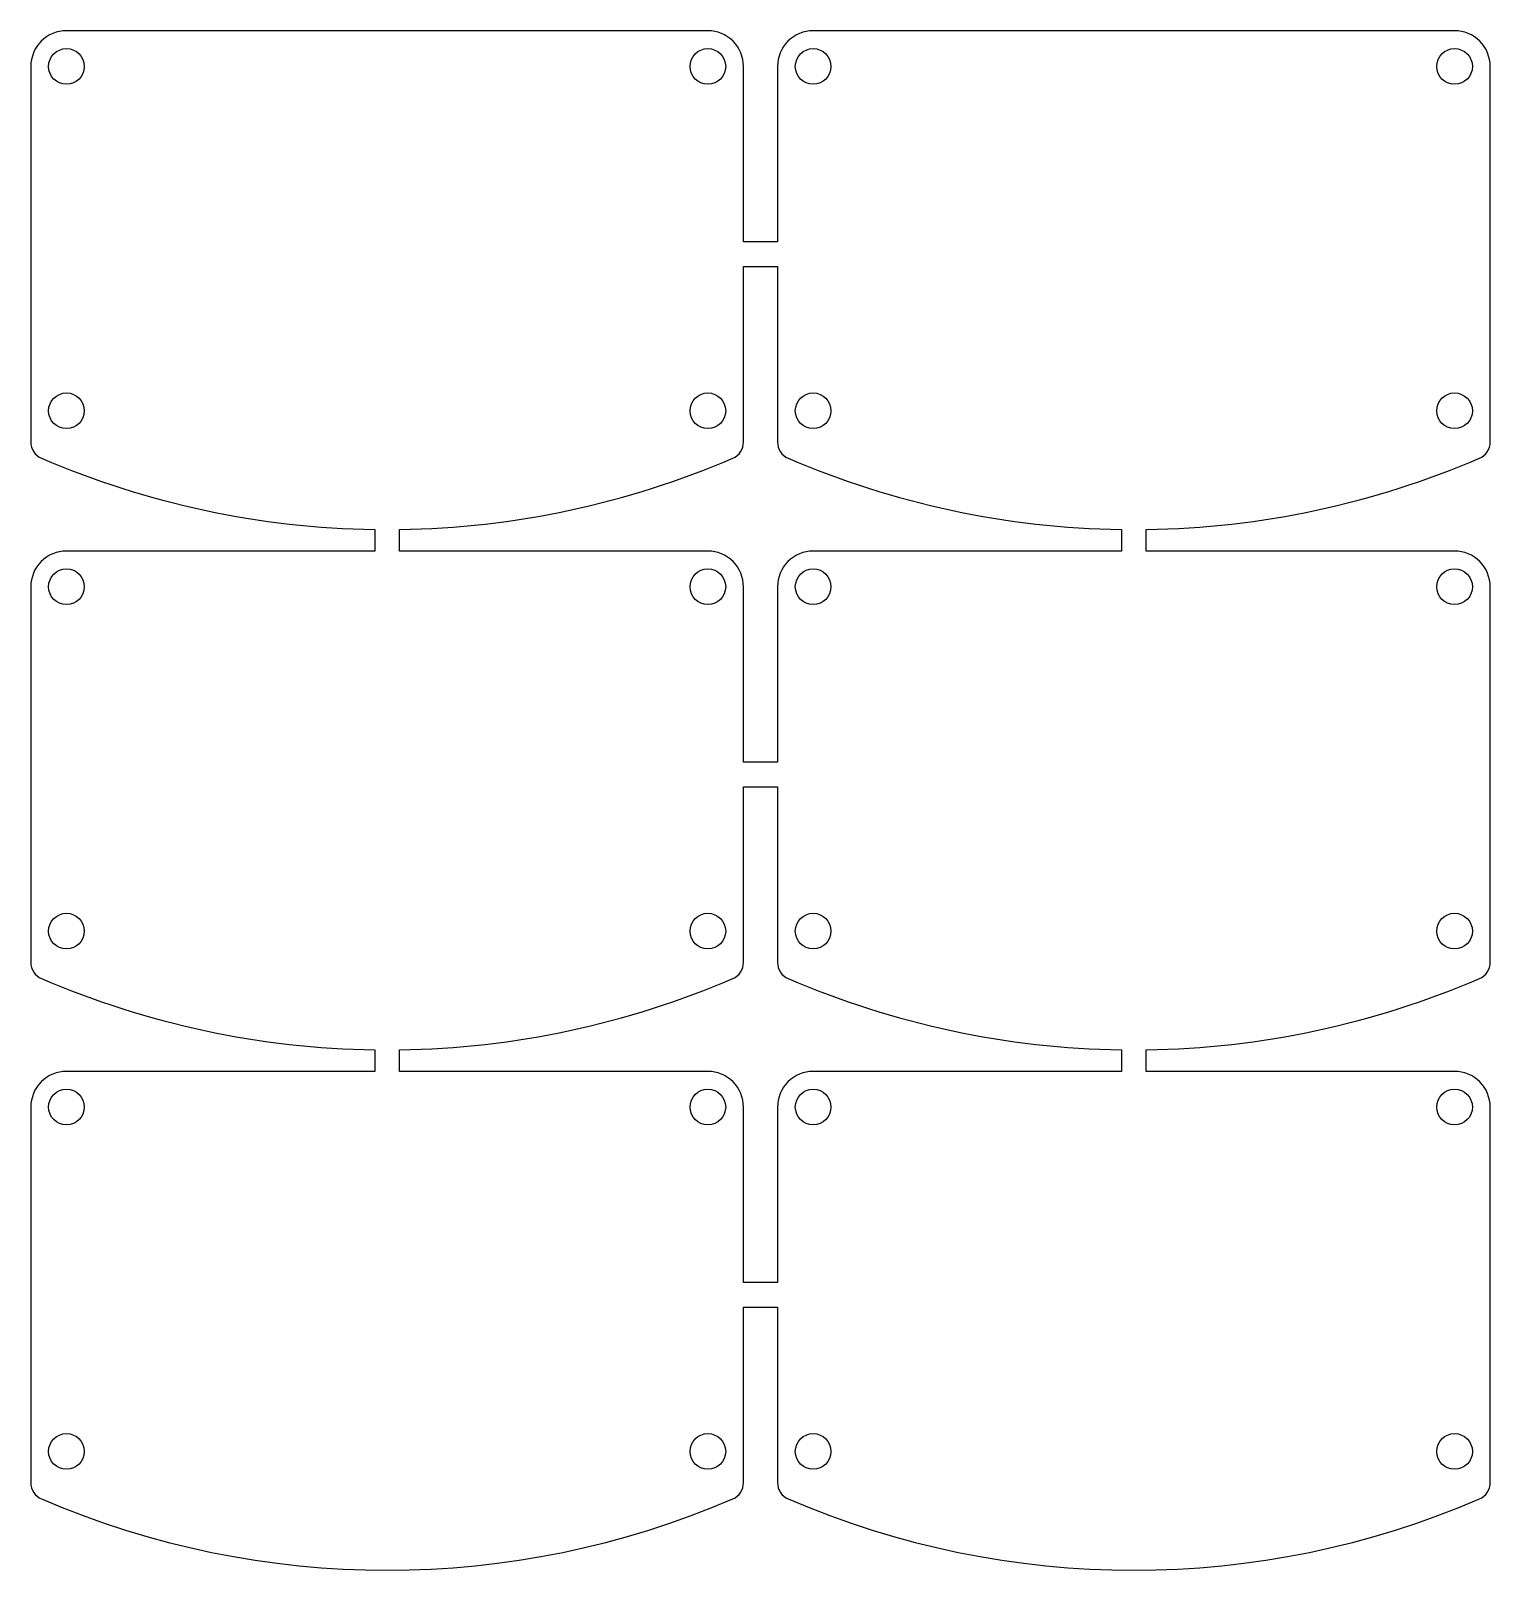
# Model space of a CAD drawing. Header units: inches. Extents: x 0.3 to 82.2, y 0 to 86.4.
import ezdxf

# ---------------------------------------------------------------- set-up
doc = ezdxf.new("R2010")
doc.units = ezdxf.units.IN
doc.header["$MEASUREMENT"] = 0
doc.layers.add('基板', color=4, linetype='Continuous')

msp = doc.modelspace()

# ---------------------------------------------------------------- linework, layer by layer
at = {"layer": '基板'}
for points in [[(42.23, 74.58), (40.32, 74.58), (40.32, 84.42, 0.414214), (38.32, 86.42), (2.32, 86.42, 0.414214), (0.32, 84.42), (0.32, 80.742), (0.32, 63.341, 0.299453), (0.924, 62.422, 0.098489), (19.62, 58.425), (19.62, 57.21), (2.32, 57.21, 0.414214), (0.32, 55.21), (0.32, 51.532), (0.32, 34.131, 0.299453), (0.924, 33.212, 0.098489), (19.62, 29.215), (19.62, 28), (2.32, 28, 0.414214), (0.32, 26), (0.32, 22.322), (0.32, 4.921, 0.299453), (0.924, 4.002, 0.206343), (39.716, 4.002, 0.299453), (40.32, 4.921), (40.32, 14.76), (42.23, 14.76), (42.23, 4.921, 0.299453), (42.834, 4.002, 0.206343), (81.626, 4.002, 0.299453), (82.23, 4.921), (82.23, 16.16), (82.23, 26, 0.414214), (80.23, 28), (62.93, 28), (62.93, 29.215, 0.098489), (81.626, 33.212, 0.299453), (82.23, 34.131), (82.23, 45.37), (82.23, 55.21, 0.414214), (80.23, 57.21), (62.93, 57.21), (62.93, 58.425, 0.098489), (81.626, 62.422, 0.299453), (82.23, 63.341), (82.23, 73.18), (82.23, 84.42, 0.414214), (80.23, 86.42), (44.23, 86.42, 0.414214), (42.23, 84.42), (42.23, 80.742)], [(40.32, 73.18), (42.23, 73.18), (42.23, 63.341, 0.299453), (42.834, 62.422, 0.098489), (61.53, 58.425), (61.53, 57.21), (44.23, 57.21, 0.414214), (42.23, 55.21), (42.23, 51.532), (42.23, 45.37), (40.32, 45.37), (40.32, 55.21, 0.414214), (38.32, 57.21), (21.02, 57.21), (21.02, 58.425, 0.098489), (39.716, 62.422, 0.299453), (40.32, 63.341)], [(40.32, 43.97), (42.23, 43.97), (42.23, 34.131, 0.299453), (42.834, 33.212, 0.098489), (61.53, 29.215), (61.53, 28), (44.23, 28, 0.414214), (42.23, 26), (42.23, 22.322), (42.23, 16.16), (40.32, 16.16), (40.32, 26, 0.414214), (38.32, 28), (21.02, 28), (21.02, 29.215, 0.098489), (39.716, 33.212, 0.299453), (40.32, 34.131)]]:
    msp.add_lwpolyline(points, format="xyb", close=True, dxfattribs=at)
for centre in [(2.32, 84.42), (38.32, 84.42), (44.23, 84.42), (80.23, 84.42), (2.32, 65.088), (2.32, 65.088), (38.32, 65.088), (44.23, 65.088), (44.23, 65.088), (80.23, 65.088), (2.32, 55.21), (38.32, 55.21), (44.23, 55.21), (80.23, 55.21), (2.32, 35.878), (2.32, 35.878), (38.32, 35.878), (44.23, 35.878), (44.23, 35.878), (80.23, 35.878), (2.32, 26), (38.32, 26), (44.23, 26), (80.23, 26), (2.32, 6.668), (38.32, 6.668), (44.23, 6.668), (80.23, 6.668)]:
    msp.add_circle(centre, 1, dxfattribs=at)

doc.saveas('drawing.dxf')
